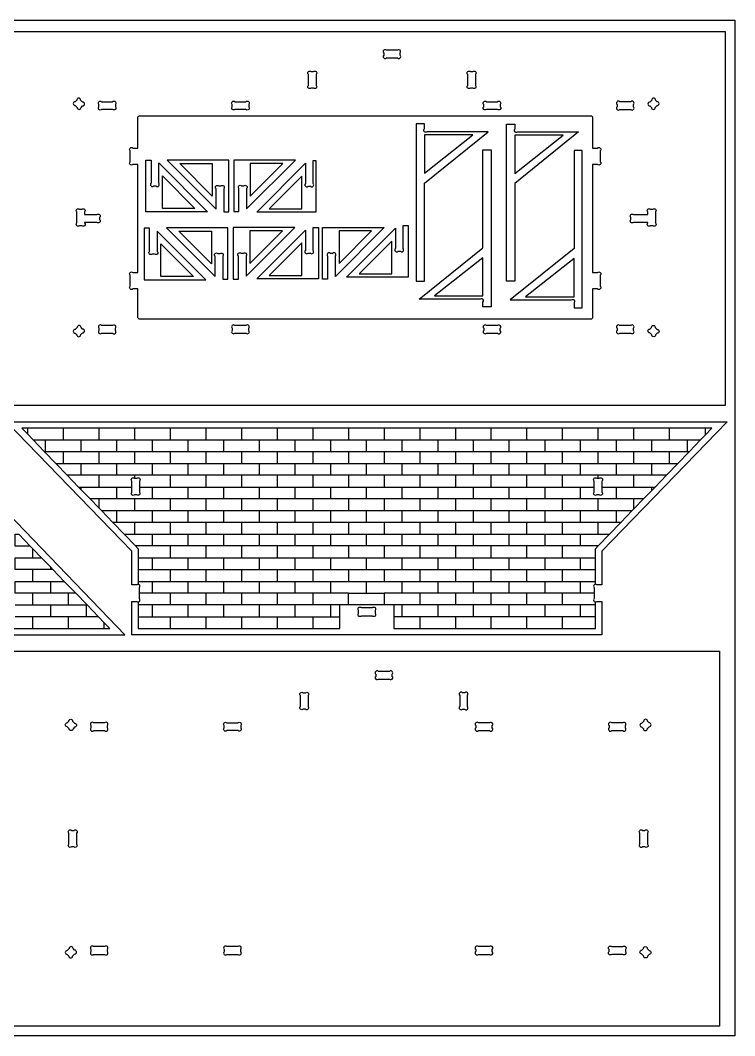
# Model space of a CAD drawing. Extents: x -100 to 1001, y -501 to 289.
# Drawn here: x 445 to 1001, y -501 to 289 of the extents above; entities that cross this region are included whole.
import ezdxf

# ---------------------------------------------------------------- set-up
doc = ezdxf.new("R2010")
doc.units = 0
doc.header["$MEASUREMENT"] = 0
doc.layers.get('0').update_dxf_attribs({"linetype": 'CONTINUOUS'})
doc.layers.add('ENGRAVING', color=1, linetype='CONTINUOUS')

msp = doc.modelspace()

# ---------------------------------------------------------------- linework, layer by layer
for points in [[(-100.31, -501.04), (-100.31, 288.88), (1000.71, 288.88), (1000.71, -501.04)], [(432.8, -10.47), (993.5, -10.47), (993.5, 279.89), (432.8, 279.89)], [(759.21, 169.89), (796.95, 199.67), (759.21, 199.67)], [(829.51, 169.78), (867.24, 199.56), (829.51, 199.56)], [(568.8, 177.48), (594.15, 177.48), (594.15, 152.02)], [(623.72, 152.12), (649.06, 177.58), (623.72, 177.58)], [(555.3, 142.53), (555.3, 167.99), (580.64, 142.53)], [(638.42, 142.26), (663.76, 142.26), (663.76, 167.72)], [(568.07, 124.96), (593.41, 124.96), (593.41, 99.5)], [(623.33, 99.66), (648.67, 125.12), (623.33, 125.12)], [(692.77, 99.6), (718.11, 125.06), (692.77, 125.06)], [(554.16, 89.54), (554.16, 115), (579.51, 89.54)], [(663.71, 90.24), (663.71, 115.7), (638.37, 90.24)], [(708.4, 91.66), (733.75, 91.66), (733.75, 117.12)], [(767.03, 74.41), (804.76, 74.41), (804.76, 104.19)], [(875.68, 103.66), (837.95, 73.88), (875.68, 73.88)], [(426.58, -493.67), (426.58, -201.78), (988.81, -201.78), (988.81, -493.67)]]:
    msp.add_lwpolyline(points, close=True)
for points in [[(729.65, 259.57), (738.22, 259.57, 1), (740.34, 261.7), (740.34, 263.45, 1), (738.22, 265.57), (729.65, 265.57, 1), (727.53, 263.45), (727.53, 261.7, 1)], [(671.05, 248.96), (672.81, 248.96, -1), (674.93, 246.84), (674.93, 238.26, -1), (672.81, 236.14), (671.05, 236.14, -1), (668.93, 238.26), (668.93, 246.84, -1)], [(792.94, 238.26), (792.94, 246.84, -1), (795.06, 248.96), (796.82, 248.96, -1), (798.94, 246.84), (798.94, 238.26, -1), (796.82, 236.14), (795.06, 236.14, -1)], [(491.96, 221.02), (493.2, 222.27, 1), (493.2, 225.27), (491.67, 226.8, 1), (488.67, 226.8), (487.43, 225.56, 1), (487.43, 222.56), (488.96, 221.02, 1)], [(508.01, 225.52), (516.58, 225.52, -1), (518.7, 223.4), (518.7, 221.65, -1), (516.58, 219.52), (508.01, 219.52, -1), (505.89, 221.65), (505.89, 223.4, -1)], [(611.75, 225.52), (620.32, 225.52, -1), (622.45, 223.4), (622.45, 221.65, -1), (620.32, 219.52), (611.75, 219.52, -1), (609.63, 221.65), (609.63, 223.4, -1)], [(807.5, 225.52), (816.07, 225.52, -1), (818.19, 223.4), (818.19, 221.65, -1), (816.07, 219.52), (807.5, 219.52, -1), (805.38, 221.65), (805.38, 223.4, -1)], [(919.81, 225.52), (911.24, 225.52, 1), (909.12, 223.4), (909.12, 221.65, 1), (911.24, 219.52), (919.81, 219.52, 1), (921.94, 221.65), (921.94, 223.4, 1)], [(938.86, 221.02), (940.39, 222.56, 1), (940.39, 225.56), (939.15, 226.8, 1), (936.15, 226.8), (934.62, 225.27, 1), (934.62, 222.27), (935.86, 221.02, 1)], [(890.1, 79.91), (890.1, 57.88, -0.414214), (888.6, 56.38), (537.69, 56.38, -0.414214), (536.19, 57.88), (536.19, 79.91), (532.32, 79.91, -1), (530.19, 82.03), (530.19, 90.6, -1), (532.32, 92.73), (536.19, 92.73), (536.19, 176.7), (532.32, 176.7, -1), (530.19, 178.82), (530.19, 187.39, -1), (532.32, 189.51), (536.19, 189.51), (536.19, 213.09, -0.414214), (537.69, 214.59), (888.6, 214.59, -0.414214), (890.1, 213.09), (890.1, 189.51), (893.98, 189.51, -1), (896.1, 187.39), (896.1, 178.82, -1), (893.98, 176.7), (890.1, 176.7), (890.1, 92.73), (893.98, 92.73, -1), (896.1, 90.6), (896.1, 82.03, -1), (893.98, 79.91)], [(752.81, 208.24), (752.81, 86.04), (759.21, 86.04), (759.21, 162.13), (808.92, 202.24), (761.33, 202.24, -1), (759.21, 204.36), (759.21, 208.24)], [(823.1, 85.92), (823.1, 208.12), (829.51, 208.12), (829.51, 204.24, 1), (831.63, 202.12), (879.22, 202.12), (829.51, 162.01), (829.51, 85.92)], [(804.76, 65.85), (804.76, 69.72, 1), (802.64, 71.85), (755.05, 71.85), (804.76, 111.96), (804.76, 188.04), (811.17, 188.04), (811.17, 65.85)], [(825.97, 71.32), (873.56, 71.32, -1), (875.68, 69.2), (875.68, 65.32), (882.09, 65.32), (882.09, 187.52), (875.68, 187.52), (875.68, 111.43)], [(542.36, 139.97), (542.36, 180.08), (546.43, 180.08), (546.43, 162.14, 1), (548.55, 160.02), (550.31, 160.02, 1), (552.43, 162.14), (552.43, 177.94), (590.35, 139.97)], [(559.1, 180.04), (597.02, 142.07), (597.02, 157.87, -1), (599.14, 159.99), (600.89, 159.99, -1), (603.02, 157.87), (603.02, 139.93), (607.09, 139.93), (607.09, 180.04)], [(614.85, 140.03), (614.85, 157.97, -1), (616.97, 160.09), (618.73, 160.09, -1), (620.85, 157.97), (620.85, 142.17), (658.77, 180.14), (610.78, 180.14), (610.78, 140.03)], [(628.72, 139.7), (666.63, 177.67), (666.63, 161.88, 1), (668.76, 159.76), (670.51, 159.76, 1), (672.63, 161.88), (672.63, 179.81), (674.77, 179.81), (674.77, 139.7)], [(506.45, 135.59), (506.45, 133.83, -1), (504.33, 131.71), (494.7, 131.71), (494.7, 131.2, -1), (492.58, 129.08), (490.83, 129.08, -1), (488.7, 131.2), (488.7, 139.77, -1), (490.83, 141.89), (492.58, 141.89, -1), (494.7, 139.77), (494.7, 137.71), (504.33, 137.71, -1)], [(933.12, 131.71), (921.96, 131.71, -1), (919.84, 133.83), (919.84, 135.59, -1), (921.96, 137.71), (933.12, 137.71), (933.12, 139.77, -1), (935.24, 141.89), (937, 141.89, -1), (939.12, 139.77), (939.12, 131.2, -1), (937, 129.08), (935.24, 129.08, -1), (933.12, 131.2)], [(541.22, 86.98), (589.21, 86.98), (551.29, 124.95), (551.29, 109.15, -1), (549.17, 107.03), (547.42, 107.03, -1), (545.29, 109.15), (545.29, 127.09), (541.22, 127.09)], [(558.36, 127.52), (596.28, 89.55), (596.28, 105.34, -1), (598.4, 107.46), (600.16, 107.46, -1), (602.28, 105.34), (602.28, 87.41), (606.35, 87.41), (606.35, 127.52)], [(614.46, 87.58), (614.46, 105.51, -1), (616.58, 107.63), (618.34, 107.63, -1), (620.46, 105.51), (620.46, 89.72), (658.38, 127.69), (610.39, 127.69), (610.39, 87.58)], [(628.67, 87.68), (666.58, 125.65), (666.58, 109.85, 1), (668.7, 107.73), (670.46, 107.73, 1), (672.58, 109.85), (672.58, 127.79), (676.66, 127.79), (676.66, 87.68)], [(687.78, 107.56), (686.02, 107.56, 1), (683.9, 105.44), (683.9, 87.51), (679.82, 87.51), (679.82, 127.62), (727.81, 127.62), (689.9, 89.65), (689.9, 105.44, 1)], [(698.7, 89.1), (736.62, 127.07), (736.62, 111.28, 1), (738.74, 109.16), (740.49, 109.16, 1), (742.62, 111.28), (742.62, 129.21), (746.69, 129.21), (746.69, 89.1)], [(493.2, 48.71), (491.96, 49.95, 1), (488.96, 49.95), (487.43, 48.42, 1), (487.43, 45.42), (488.67, 44.17, 1), (491.67, 44.17), (493.2, 45.71, 1)], [(508.01, 45.45), (516.58, 45.45, 1), (518.7, 47.57), (518.7, 49.33, 1), (516.58, 51.45), (508.01, 51.45, 1), (505.89, 49.33), (505.89, 47.57, 1)], [(611.75, 45.45), (620.32, 45.45, 1), (622.45, 47.57), (622.45, 49.33, 1), (620.32, 51.45), (611.75, 51.45, 1), (609.63, 49.33), (609.63, 47.57, 1)], [(816.07, 51.45), (807.5, 51.45, 1), (805.38, 49.33), (805.38, 47.57, 1), (807.5, 45.45), (816.07, 45.45, 1), (818.19, 47.57), (818.19, 49.33, 1)], [(919.81, 51.45), (911.24, 51.45, 1), (909.12, 49.33), (909.12, 47.57, 1), (911.24, 45.45), (919.81, 45.45, 1), (921.94, 47.57), (921.94, 49.33, 1)], [(934.62, 48.71), (935.86, 49.95, -1), (938.86, 49.95), (940.39, 48.42, -1), (940.39, 45.42), (939.15, 44.17, -1), (936.15, 44.17), (934.62, 45.71, -1)], [(-34.52, -189.24), (526.18, -189.24), (428.78, -88.43), (428.78, -62.34), (424.9, -62.34, -1), (422.78, -60.22), (422.78, -51.65, -1), (424.9, -49.53), (428.78, -49.53), (428.78, -23.43), (62.88, -23.43), (62.88, -49.53), (66.76, -49.53, -1), (68.88, -51.65), (68.88, -60.22, -1), (66.76, -62.34), (62.88, -62.34), (62.88, -88.43)], [(531.46, -189.23), (531.46, -163.14), (535.34, -163.14, 1), (537.46, -161.02), (537.46, -152.44, 1), (535.34, -150.32), (531.46, -150.32), (531.46, -124.23), (434.06, -23.42), (994.76, -23.42), (897.37, -124.23), (897.37, -150.32), (893.49, -150.32, 1), (891.37, -152.44), (891.37, -161.02, 1), (893.49, -163.14), (897.37, -163.14), (897.37, -189.23)], [(531.46, -74.25), (531.46, -69.54, -1), (533.58, -67.42), (535.34, -67.42, -1), (537.46, -69.54), (537.46, -74.25), (537.46, -78.11, -1), (535.34, -80.23), (533.58, -80.23, -1), (531.46, -78.11)], [(897.37, -69.54), (897.37, -78.11, -1), (895.25, -80.23), (893.49, -80.23, -1), (891.37, -78.11), (891.37, -74.25), (891.37, -69.54, -1), (893.49, -67.42), (894.5, -67.42), (895.25, -67.42, -1)], [(710.13, -168.01), (718.7, -168.01, -1), (720.82, -170.13), (720.82, -172.43, -1), (718.7, -174.55), (710.13, -174.55, -1), (708.01, -172.43), (708.01, -170.13, -1)], [(721.31, -219.76), (721.31, -221.52, 1), (723.43, -223.64), (732, -223.64, 1), (734.13, -221.52), (734.13, -219.76, 1), (732, -217.64), (723.43, -217.64, 1)], [(662.71, -244.95), (662.71, -236.38, -1), (664.83, -234.26), (666.59, -234.26, -1), (668.71, -236.38), (668.71, -244.95, -1), (666.59, -247.07), (664.83, -247.07, -1)], [(792.72, -244.95), (792.72, -236.38, 1), (790.6, -234.26), (788.85, -234.26, 1), (786.72, -236.38), (786.72, -244.95, 1), (788.85, -247.07), (790.6, -247.07, 1)], [(481.21, -257.66), (482.45, -256.42, -1), (485.45, -256.42), (486.99, -257.95, -1), (486.99, -260.95), (485.74, -262.19, -1), (482.74, -262.19), (481.21, -260.66, -1)], [(501.79, -263.69), (510.36, -263.69, 1), (512.48, -261.57), (512.48, -259.81, 1), (510.36, -257.69), (501.79, -257.69, 1), (499.67, -259.81), (499.67, -261.57, 1)], [(605.53, -257.69), (614.11, -257.69, -1), (616.23, -259.81), (616.23, -261.57, -1), (614.11, -263.69), (605.53, -263.69, -1), (603.41, -261.57), (603.41, -259.81, -1)], [(801.28, -263.69), (809.85, -263.69, 1), (811.97, -261.57), (811.97, -259.81, 1), (809.85, -257.69), (801.28, -257.69, 1), (799.16, -259.81), (799.16, -261.57, 1)], [(913.6, -257.69), (905.02, -257.69, 1), (902.9, -259.81), (902.9, -261.57, 1), (905.02, -263.69), (913.6, -263.69, 1), (915.72, -261.57), (915.72, -259.81, 1)], [(934.17, -257.66), (932.93, -256.42, 1), (929.93, -256.42), (928.4, -257.95, 1), (928.4, -260.95), (929.64, -262.19, 1), (932.64, -262.19), (934.17, -260.66, 1)], [(482.49, -352.01), (482.49, -343.44, -1), (484.61, -341.32), (486.36, -341.32, -1), (488.49, -343.44), (488.49, -352.01, -1), (486.36, -354.14), (484.61, -354.14, -1)], [(929.02, -341.32), (930.78, -341.32, -1), (932.9, -343.44), (932.9, -352.01, -1), (930.78, -354.14), (929.02, -354.14, -1), (926.9, -352.01), (926.9, -343.44, -1)], [(485.45, -439.04), (486.99, -437.51, 1), (486.99, -434.51), (485.74, -433.27, 1), (482.74, -433.27), (481.21, -434.8, 1), (481.21, -437.8), (482.45, -439.04, 1)], [(501.79, -437.77), (510.36, -437.77, 1), (512.48, -435.65), (512.48, -433.89, 1), (510.36, -431.77), (501.79, -431.77, 1), (499.67, -433.89), (499.67, -435.65, 1)], [(605.53, -437.77), (614.11, -437.77, 1), (616.23, -435.65), (616.23, -433.89, 1), (614.11, -431.77), (605.53, -431.77, 1), (603.41, -433.89), (603.41, -435.65, 1)], [(801.28, -437.77), (809.85, -437.77, 1), (811.97, -435.65), (811.97, -433.89, 1), (809.85, -431.77), (801.28, -431.77, 1), (799.16, -433.89), (799.16, -435.65, 1)], [(913.6, -437.77), (905.02, -437.77, -1), (902.9, -435.65), (902.9, -433.89, -1), (905.02, -431.77), (913.6, -431.77, -1), (915.72, -433.89), (915.72, -435.65, -1)], [(928.4, -434.51), (929.64, -433.27, -1), (932.64, -433.27), (934.17, -434.8, -1), (934.17, -437.8), (932.93, -439.04, -1), (929.93, -439.04), (928.4, -437.51, -1)]]:
    msp.add_lwpolyline(points, format="xyb", close=True)
at = {"layer": 'ENGRAVING'}
for points in [[(477.98, -28.43), (450.21, -28.43), (445.86, -28.43), (450.21, -32.92)], [(450.21, -28.43), (450.21, -32.92)], [(505.74, -28.43), (477.98, -28.43)], [(477.98, -28.43), (477.98, -37.59)], [(505.74, -28.43), (505.74, -37.59)], [(533.51, -28.43), (505.74, -28.43)], [(561.28, -28.43), (533.51, -28.43)], [(533.51, -28.43), (533.51, -37.59)], [(561.28, -28.43), (561.28, -37.59)], [(589.05, -28.43), (561.28, -28.43)], [(589.05, -28.43), (589.05, -37.59), (602.93, -37.59)], [(616.82, -28.43), (589.05, -28.43)], [(644.58, -28.43), (616.82, -28.43), (616.82, -37.59)], [(644.58, -28.43), (644.58, -37.59)], [(672.35, -28.43), (644.58, -28.43)], [(672.35, -28.43), (672.35, -37.59)], [(700.12, -28.43), (672.35, -28.43)], [(700.12, -28.43), (700.12, -37.59)], [(727.89, -28.43), (700.12, -28.43)], [(755.66, -28.43), (727.89, -28.43)], [(727.89, -28.43), (727.89, -37.59)], [(755.66, -28.43), (755.66, -37.59)], [(783.42, -28.43), (755.66, -28.43)], [(783.42, -28.43), (783.42, -37.59)], [(950.03, -28.43), (922.26, -28.43), (894.5, -28.43), (866.73, -28.43), (838.96, -28.43), (811.19, -28.43), (783.42, -28.43)], [(811.19, -37.59), (811.19, -28.43)], [(838.96, -37.59), (838.96, -28.43)], [(866.73, -37.59), (866.73, -28.43)], [(894.5, -37.59), (894.5, -28.43)], [(922.26, -37.59), (922.26, -28.43)], [(947.55, -65.08), (956.4, -55.92), (965.26, -46.76), (974.11, -37.59), (977.8, -33.77), (982.97, -28.43)], [(950.03, -37.59), (950.03, -28.43)], [(977.8, -28.43), (950.03, -28.43)], [(977.8, -28.43), (977.8, -33.77)], [(982.97, -28.43), (977.8, -28.43)], [(450.21, -32.92), (454.72, -37.59)], [(454.72, -37.59), (464.09, -37.59)], [(454.72, -37.59), (463.57, -46.76)], [(464.09, -37.59), (464.09, -46.76)], [(464.09, -37.59), (477.98, -37.59)], [(477.98, -37.59), (491.86, -37.59), (505.74, -37.59)], [(491.86, -37.59), (491.86, -46.76)], [(505.74, -37.59), (519.63, -37.59)], [(519.63, -37.59), (533.51, -37.59)], [(519.63, -37.59), (519.63, -46.76)], [(533.51, -37.59), (547.4, -37.59)], [(547.4, -37.59), (561.28, -37.59)], [(547.4, -37.59), (547.4, -46.76)], [(561.28, -37.59), (575.16, -37.59)], [(575.16, -37.59), (589.05, -37.59)], [(575.16, -37.59), (575.16, -46.76)], [(602.93, -37.59), (616.82, -37.59)], [(602.93, -37.59), (602.93, -46.76)], [(616.82, -37.59), (630.7, -37.59), (644.58, -37.59)], [(630.7, -37.59), (630.7, -46.76)], [(644.58, -37.59), (658.47, -37.59), (672.35, -37.59)], [(658.47, -37.59), (658.47, -46.76)], [(672.35, -37.59), (686.24, -37.59), (700.12, -37.59)], [(686.24, -37.59), (686.24, -46.76)], [(700.12, -37.59), (714, -37.59)], [(714, -37.59), (727.89, -37.59)], [(714, -37.59), (714, -46.76)], [(727.89, -37.59), (741.77, -37.59)], [(741.77, -37.59), (755.66, -37.59)], [(741.77, -37.59), (741.77, -46.76)], [(755.66, -37.59), (769.54, -37.59)], [(769.54, -37.59), (783.42, -37.59)], [(769.54, -37.59), (769.54, -46.76)], [(783.42, -37.59), (797.31, -37.59)], [(797.31, -46.76), (797.31, -37.59)], [(797.31, -37.59), (811.19, -37.59), (825.08, -37.59), (838.96, -37.59), (852.84, -37.59), (866.73, -37.59), (880.61, -37.59), (894.5, -37.59), (908.38, -37.59), (922.26, -37.59)], [(825.08, -46.76), (825.08, -37.59)], [(852.84, -37.59), (852.84, -46.76)], [(880.61, -46.76), (880.61, -37.59)], [(908.38, -37.59), (908.38, -46.76)], [(922.26, -37.59), (936.15, -37.59), (950.03, -37.59), (963.92, -37.59)], [(936.15, -46.76), (936.15, -37.59)], [(963.92, -46.76), (963.92, -37.59)], [(963.92, -37.59), (974.11, -37.59)], [(464.09, -46.76), (463.57, -46.76)], [(463.57, -46.76), (472.43, -55.92)], [(477.98, -46.76), (464.09, -46.76)], [(491.86, -46.76), (477.98, -46.76)], [(477.98, -46.76), (477.98, -55.92)], [(505.74, -46.76), (491.86, -46.76)], [(519.63, -46.76), (505.74, -46.76)], [(505.74, -46.76), (505.74, -55.92)], [(533.51, -46.76), (519.63, -46.76)], [(547.4, -46.76), (533.51, -46.76)], [(533.51, -46.76), (533.51, -55.92)], [(561.28, -46.76), (547.4, -46.76)], [(561.28, -46.76), (561.28, -55.92), (575.16, -55.92)], [(575.16, -46.76), (561.28, -46.76)], [(589.05, -46.76), (575.16, -46.76)], [(589.05, -46.76), (589.05, -55.92)], [(602.93, -46.76), (589.05, -46.76)], [(616.82, -46.76), (602.93, -46.76)], [(616.82, -46.76), (616.82, -55.92)], [(630.7, -46.76), (616.82, -46.76)], [(644.58, -46.76), (630.7, -46.76)], [(658.47, -46.76), (644.58, -46.76)], [(644.58, -46.76), (644.58, -55.92)], [(672.35, -46.76), (658.47, -46.76)], [(672.35, -46.76), (672.35, -55.92)], [(686.24, -46.76), (672.35, -46.76)], [(700.12, -46.76), (686.24, -46.76)], [(700.12, -46.76), (700.12, -55.92)], [(714, -46.76), (700.12, -46.76)], [(727.89, -46.76), (714, -46.76)], [(741.77, -46.76), (727.89, -46.76)], [(727.89, -46.76), (727.89, -55.92)], [(755.66, -46.76), (741.77, -46.76)], [(755.66, -46.76), (755.66, -55.92)], [(769.54, -46.76), (755.66, -46.76)], [(783.42, -46.76), (769.54, -46.76)], [(783.42, -46.76), (783.42, -55.92)], [(797.31, -46.76), (783.42, -46.76)], [(811.19, -46.76), (797.31, -46.76)], [(811.19, -55.92), (811.19, -46.76)], [(825.08, -46.76), (811.19, -46.76)], [(838.96, -46.76), (825.08, -46.76)], [(852.84, -46.76), (838.96, -46.76)], [(838.96, -55.92), (838.96, -46.76)], [(866.73, -46.76), (852.84, -46.76)], [(866.73, -55.92), (866.73, -46.76)], [(880.61, -46.76), (866.73, -46.76)], [(908.38, -46.76), (894.5, -46.76), (880.61, -46.76)], [(894.5, -55.92), (894.5, -46.76)], [(922.26, -46.76), (908.38, -46.76)], [(936.15, -46.76), (922.26, -46.76)], [(922.26, -55.92), (922.26, -46.76)], [(950.03, -46.76), (936.15, -46.76)], [(963.92, -46.76), (950.03, -46.76)], [(950.03, -55.92), (950.03, -46.76)], [(965.26, -46.76), (963.92, -46.76)], [(472.43, -55.92), (477.98, -55.92)], [(472.43, -55.92), (481.28, -65.08)], [(477.98, -55.92), (491.86, -55.92)], [(491.86, -55.92), (491.86, -65.08)], [(491.86, -55.92), (505.74, -55.92)], [(505.74, -55.92), (519.63, -55.92)], [(519.63, -55.92), (519.63, -65.08)], [(519.63, -55.92), (533.51, -55.92)], [(533.51, -55.92), (547.4, -55.92)], [(547.4, -55.92), (561.28, -55.92)], [(547.4, -55.92), (547.4, -65.08)], [(575.16, -55.92), (575.16, -65.08)], [(575.16, -55.92), (589.05, -55.92)], [(589.05, -55.92), (602.93, -55.92)], [(602.93, -55.92), (616.82, -55.92)], [(602.93, -55.92), (602.93, -65.08)], [(616.82, -55.92), (630.7, -55.92)], [(630.7, -55.92), (630.7, -65.08)], [(630.7, -55.92), (644.58, -55.92)], [(644.58, -55.92), (658.47, -55.92)], [(658.47, -55.92), (658.47, -65.08)], [(658.47, -55.92), (672.35, -55.92)], [(672.35, -55.92), (686.24, -55.92)], [(686.24, -55.92), (686.24, -65.08)], [(686.24, -55.92), (700.12, -55.92)], [(700.12, -55.92), (714, -55.92)], [(714, -55.92), (727.89, -55.92)], [(714, -55.92), (714, -65.08)], [(727.89, -55.92), (741.77, -55.92)], [(741.77, -55.92), (741.77, -65.08)], [(741.77, -55.92), (755.66, -55.92)], [(755.66, -55.92), (769.54, -55.92)], [(769.54, -55.92), (783.42, -55.92)], [(769.54, -55.92), (769.54, -65.08)], [(783.42, -55.92), (797.31, -55.92)], [(797.31, -65.08), (797.31, -55.92)], [(797.31, -55.92), (811.19, -55.92)], [(811.19, -55.92), (825.08, -55.92)], [(825.08, -55.92), (838.96, -55.92)], [(838.96, -65.08), (825.08, -65.08), (825.08, -55.92)], [(838.96, -55.92), (852.84, -55.92)], [(852.84, -55.92), (852.84, -65.08)], [(852.84, -55.92), (866.73, -55.92)], [(866.73, -55.92), (880.61, -55.92)], [(880.61, -65.08), (880.61, -55.92), (894.5, -55.92)], [(894.5, -55.92), (908.38, -55.92)], [(908.38, -55.92), (922.26, -55.92)], [(908.38, -55.92), (908.38, -65.08)], [(922.26, -55.92), (936.15, -55.92)], [(936.15, -55.92), (950.03, -55.92)], [(936.15, -65.08), (936.15, -55.92)], [(950.03, -55.92), (956.4, -55.92)], [(491.86, -65.08), (481.28, -65.08)], [(481.28, -65.08), (490.13, -74.25)], [(505.74, -65.08), (491.86, -65.08)], [(519.63, -65.08), (505.74, -65.08)], [(505.74, -65.08), (505.74, -74.25)], [(533.51, -65.08), (519.63, -65.08)], [(547.4, -65.08), (533.51, -65.08)], [(533.51, -65.08), (533.51, -67.42)], [(561.28, -65.08), (547.4, -65.08)], [(561.28, -65.08), (561.28, -74.25)], [(575.16, -65.08), (561.28, -65.08)], [(589.05, -65.08), (575.16, -65.08)], [(602.93, -65.08), (589.05, -65.08)], [(589.05, -65.08), (589.05, -74.25)], [(616.82, -65.08), (602.93, -65.08)], [(616.82, -65.08), (616.82, -74.25)], [(630.7, -65.08), (616.82, -65.08)], [(644.58, -65.08), (630.7, -65.08)], [(658.47, -65.08), (644.58, -65.08)], [(644.58, -65.08), (644.58, -74.25)], [(672.35, -65.08), (658.47, -65.08)], [(672.35, -65.08), (672.35, -74.25)], [(686.24, -65.08), (672.35, -65.08)], [(700.12, -65.08), (686.24, -65.08)], [(714, -65.08), (700.12, -65.08)], [(700.12, -65.08), (700.12, -74.25)], [(741.77, -65.08), (727.89, -65.08), (714, -65.08)], [(727.89, -65.08), (727.89, -74.25)], [(755.66, -65.08), (741.77, -65.08)], [(755.66, -65.08), (755.66, -74.25)], [(769.54, -65.08), (755.66, -65.08)], [(797.31, -65.08), (783.42, -65.08), (769.54, -65.08)], [(783.42, -65.08), (783.42, -74.25)], [(825.08, -65.08), (811.19, -65.08), (797.31, -65.08)], [(811.19, -74.25), (811.19, -65.08)], [(852.84, -65.08), (838.96, -65.08)], [(838.96, -74.25), (838.96, -65.08)], [(866.73, -65.08), (852.84, -65.08)], [(866.73, -74.25), (866.73, -65.08)], [(880.61, -65.08), (866.73, -65.08)], [(894.5, -65.08), (880.61, -65.08)], [(922.26, -65.08), (908.38, -65.08), (894.5, -65.08)], [(894.5, -67.42), (894.5, -65.08)], [(936.15, -65.08), (922.26, -65.08)], [(922.26, -74.25), (922.26, -65.08)], [(947.55, -65.08), (936.15, -65.08)], [(938.69, -74.25), (947.55, -65.08)], [(490.13, -74.25), (491.86, -76.04)], [(490.13, -74.25), (491.86, -74.25)], [(491.86, -74.25), (505.74, -74.25)], [(491.86, -74.25), (491.86, -76.04)], [(491.86, -76.04), (498.99, -83.41)], [(505.74, -74.25), (519.63, -74.25)], [(519.63, -74.25), (519.63, -83.41)], [(519.63, -74.25), (531.46, -74.25)], [(537.46, -74.25), (547.4, -74.25)], [(547.4, -74.25), (547.4, -83.41)], [(547.4, -74.25), (561.28, -74.25)], [(561.28, -74.25), (575.16, -74.25)], [(575.16, -74.25), (589.05, -74.25)], [(575.16, -74.25), (575.16, -83.41)], [(589.05, -74.25), (602.93, -74.25)], [(602.93, -74.25), (602.93, -83.41)], [(602.93, -74.25), (616.82, -74.25)], [(616.82, -74.25), (630.7, -74.25)], [(630.7, -74.25), (630.7, -83.41)], [(630.7, -74.25), (644.58, -74.25)], [(644.58, -74.25), (658.47, -74.25)], [(658.47, -74.25), (672.35, -74.25)], [(658.47, -74.25), (658.47, -83.41)], [(672.35, -74.25), (686.24, -74.25)], [(686.24, -74.25), (686.24, -83.41)], [(686.24, -74.25), (700.12, -74.25)], [(700.12, -74.25), (714, -74.25)], [(714, -74.25), (714, -83.41)], [(714, -74.25), (727.89, -74.25)], [(727.89, -74.25), (741.77, -74.25)], [(741.77, -74.25), (755.66, -74.25)], [(741.77, -74.25), (741.77, -83.41)], [(755.66, -74.25), (769.54, -74.25)], [(769.54, -74.25), (769.54, -83.41)], [(769.54, -74.25), (783.42, -74.25)], [(783.42, -74.25), (797.31, -74.25)], [(797.31, -83.41), (797.31, -74.25)], [(797.31, -74.25), (811.19, -74.25)], [(811.19, -74.25), (825.08, -74.25)], [(825.08, -83.41), (825.08, -74.25)], [(825.08, -74.25), (838.96, -74.25)], [(838.96, -74.25), (852.84, -74.25)], [(852.84, -74.25), (852.84, -83.41)], [(852.84, -74.25), (866.73, -74.25)], [(866.73, -74.25), (880.61, -74.25)], [(880.61, -74.25), (891.37, -74.25)], [(880.61, -83.41), (880.61, -74.25)], [(908.38, -74.25), (908.38, -83.41), (894.5, -83.41)], [(897.37, -74.25), (908.38, -74.25)], [(908.38, -74.25), (922.26, -74.25)], [(922.26, -74.25), (936.15, -74.25)], [(929.84, -83.41), (936.15, -76.88)], [(936.15, -76.88), (936.15, -74.25)], [(936.15, -74.25), (938.69, -74.25)], [(936.15, -76.88), (938.69, -74.25)], [(505.74, -83.41), (498.99, -83.41)], [(498.99, -83.41), (505.74, -90.41)], [(519.63, -83.41), (505.74, -83.41)], [(505.74, -83.41), (505.74, -90.41)], [(533.51, -83.41), (519.63, -83.41)], [(547.4, -83.41), (533.51, -83.41)], [(533.51, -83.41), (533.51, -92.58)], [(561.28, -83.41), (547.4, -83.41)], [(575.16, -83.41), (561.28, -83.41)], [(561.28, -83.41), (561.28, -92.58)], [(589.05, -83.41), (575.16, -83.41)], [(589.05, -83.41), (589.05, -92.58)], [(602.93, -83.41), (589.05, -83.41)], [(616.82, -83.41), (602.93, -83.41)], [(630.7, -83.41), (616.82, -83.41)], [(616.82, -83.41), (616.82, -92.58)], [(644.58, -83.41), (630.7, -83.41)], [(658.47, -83.41), (644.58, -83.41)], [(644.58, -83.41), (644.58, -92.58)], [(672.35, -83.41), (658.47, -83.41)], [(686.24, -83.41), (672.35, -83.41)], [(672.35, -83.41), (672.35, -92.58)], [(700.12, -83.41), (686.24, -83.41)], [(714, -83.41), (700.12, -83.41)], [(700.12, -83.41), (700.12, -92.58)], [(727.89, -83.41), (714, -83.41)], [(741.77, -83.41), (727.89, -83.41)], [(727.89, -83.41), (727.89, -92.58)], [(755.66, -83.41), (741.77, -83.41)], [(769.54, -83.41), (755.66, -83.41)], [(755.66, -83.41), (755.66, -92.58)], [(783.42, -83.41), (769.54, -83.41)], [(797.31, -83.41), (783.42, -83.41)], [(783.42, -83.41), (783.42, -92.58)], [(811.19, -92.58), (811.19, -83.41), (797.31, -83.41)], [(838.96, -83.41), (825.08, -83.41), (811.19, -83.41)], [(852.84, -83.41), (838.96, -83.41)], [(838.96, -92.58), (838.96, -83.41)], [(866.73, -83.41), (852.84, -83.41)], [(880.61, -83.41), (866.73, -83.41)], [(866.73, -92.58), (866.73, -83.41)], [(894.5, -83.41), (880.61, -83.41)], [(894.5, -92.58), (894.5, -83.41)], [(922.26, -83.41), (908.38, -83.41)], [(922.26, -91.26), (922.26, -83.41)], [(929.84, -83.41), (922.26, -83.41)], [(922.26, -91.26), (929.84, -83.41)], [(505.74, -90.41), (507.84, -92.58)], [(507.84, -92.58), (516.7, -101.74)], [(507.84, -92.58), (519.63, -92.58)], [(519.63, -92.58), (519.63, -101.74)], [(519.63, -92.58), (533.51, -92.58)], [(533.51, -92.58), (547.4, -92.58)], [(547.4, -92.58), (547.4, -101.74)], [(547.4, -92.58), (561.28, -92.58)], [(561.28, -92.58), (575.16, -92.58)], [(575.16, -92.58), (575.16, -101.74)], [(575.16, -92.58), (589.05, -92.58)], [(589.05, -92.58), (602.93, -92.58)], [(602.93, -92.58), (616.82, -92.58)], [(602.93, -92.58), (602.93, -101.74)], [(616.82, -92.58), (630.7, -92.58)], [(630.7, -92.58), (644.58, -92.58)], [(630.7, -92.58), (630.7, -101.74)], [(644.58, -92.58), (658.47, -92.58)], [(658.47, -92.58), (672.35, -92.58)], [(658.47, -92.58), (658.47, -101.74)], [(672.35, -92.58), (686.24, -92.58)], [(686.24, -92.58), (700.12, -92.58)], [(686.24, -92.58), (686.24, -101.74)], [(700.12, -92.58), (714, -92.58)], [(714, -92.58), (727.89, -92.58)], [(714, -92.58), (714, -101.74)], [(727.89, -92.58), (741.77, -92.58)], [(741.77, -92.58), (741.77, -101.74)], [(741.77, -92.58), (755.66, -92.58)], [(755.66, -92.58), (769.54, -92.58)], [(769.54, -92.58), (783.42, -92.58)], [(769.54, -92.58), (769.54, -101.74)], [(783.42, -92.58), (797.31, -92.58)], [(797.31, -101.74), (797.31, -92.58)], [(797.31, -92.58), (811.19, -92.58)], [(811.19, -92.58), (825.08, -92.58)], [(825.08, -101.74), (825.08, -92.58)], [(825.08, -92.58), (838.96, -92.58)], [(838.96, -92.58), (852.84, -92.58)], [(852.84, -92.58), (866.73, -92.58)], [(852.84, -92.58), (852.84, -101.74)], [(866.73, -92.58), (880.61, -92.58)], [(880.61, -92.58), (894.5, -92.58)], [(880.61, -101.74), (880.61, -92.58)], [(894.5, -92.58), (908.38, -92.58)], [(903.28, -110.91), (912.13, -101.74), (920.98, -92.58)], [(908.38, -92.58), (920.98, -92.58)], [(908.38, -92.58), (908.38, -101.74)], [(920.98, -92.58), (922.26, -91.26)], [(519.63, -101.74), (516.7, -101.74)], [(516.7, -101.74), (525.55, -110.91)], [(533.51, -101.74), (519.63, -101.74)], [(547.4, -101.74), (533.51, -101.74)], [(533.51, -101.74), (533.51, -110.91)], [(561.28, -101.74), (547.4, -101.74)], [(575.16, -101.74), (561.28, -101.74)], [(561.28, -101.74), (561.28, -110.91)], [(589.05, -101.74), (575.16, -101.74)], [(602.93, -101.74), (589.05, -101.74)], [(589.05, -101.74), (589.05, -110.91)], [(616.82, -101.74), (602.93, -101.74)], [(630.7, -101.74), (616.82, -101.74)], [(616.82, -101.74), (616.82, -110.91)], [(644.58, -101.74), (630.7, -101.74)], [(644.58, -101.74), (644.58, -110.91)], [(658.47, -101.74), (644.58, -101.74)], [(672.35, -101.74), (658.47, -101.74)], [(686.24, -101.74), (672.35, -101.74)], [(672.35, -101.74), (672.35, -110.91)], [(700.12, -101.74), (686.24, -101.74)], [(714, -101.74), (700.12, -101.74)], [(700.12, -101.74), (700.12, -110.91)], [(727.89, -101.74), (714, -101.74)], [(727.89, -101.74), (727.89, -110.91)], [(741.77, -101.74), (727.89, -101.74)], [(755.66, -101.74), (741.77, -101.74)], [(769.54, -101.74), (755.66, -101.74)], [(755.66, -101.74), (755.66, -110.91)], [(783.42, -101.74), (769.54, -101.74)], [(783.42, -101.74), (783.42, -110.91)], [(811.19, -101.74), (797.31, -101.74), (783.42, -101.74)], [(838.96, -101.74), (825.08, -101.74), (811.19, -101.74)], [(811.19, -110.91), (811.19, -101.74)], [(838.96, -110.91), (838.96, -101.74)], [(852.84, -101.74), (838.96, -101.74)], [(866.73, -110.91), (866.73, -101.74), (852.84, -101.74)], [(880.61, -110.91), (894.5, -110.91), (894.5, -101.74), (880.61, -101.74), (866.73, -101.74)], [(908.38, -101.74), (894.5, -101.74)], [(912.13, -101.74), (908.38, -101.74)], [(452.4, -120.09), (440.62, -120.09), (440.62, -110.92), (443.55, -110.92)], [(452.4, -120.09), (443.55, -110.92)], [(525.55, -110.91), (534.41, -120.07)], [(525.55, -110.91), (533.51, -110.91)], [(533.51, -110.91), (547.4, -110.91)], [(547.4, -110.91), (561.28, -110.91)], [(547.4, -110.91), (547.4, -120.07)], [(561.28, -110.91), (575.16, -110.91)], [(575.16, -110.91), (575.16, -120.07)], [(575.16, -110.91), (589.05, -110.91)], [(589.05, -110.91), (602.93, -110.91)], [(602.93, -110.91), (616.82, -110.91)], [(602.93, -110.91), (602.93, -120.07)], [(616.82, -110.91), (630.7, -110.91)], [(630.7, -110.91), (644.58, -110.91)], [(630.7, -110.91), (630.7, -120.07)], [(644.58, -110.91), (658.47, -110.91)], [(658.47, -110.91), (658.47, -120.07)], [(658.47, -110.91), (672.35, -110.91)], [(672.35, -110.91), (686.24, -110.91)], [(686.24, -110.91), (700.12, -110.91)], [(686.24, -110.91), (686.24, -120.07)], [(700.12, -110.91), (714, -110.91)], [(714, -110.91), (727.89, -110.91)], [(714, -110.91), (714, -120.07)], [(727.89, -110.91), (741.77, -110.91)], [(741.77, -110.91), (741.77, -120.07)], [(741.77, -110.91), (755.66, -110.91)], [(755.66, -110.91), (769.54, -110.91)], [(769.54, -110.91), (769.54, -120.07)], [(769.54, -110.91), (783.42, -110.91)], [(783.42, -110.91), (797.31, -110.91)], [(797.31, -110.91), (811.19, -110.91)], [(797.31, -120.07), (797.31, -110.91)], [(811.19, -110.91), (825.08, -110.91)], [(825.08, -110.91), (838.96, -110.91)], [(825.08, -120.07), (825.08, -110.91)], [(838.96, -110.91), (852.84, -110.91)], [(852.84, -110.91), (866.73, -110.91)], [(852.84, -110.91), (852.84, -120.07)], [(866.73, -110.91), (880.61, -110.91)], [(880.61, -120.07), (880.61, -110.91)], [(894.42, -120.07), (903.28, -110.91)], [(894.5, -110.91), (903.28, -110.91)], [(454.5, -122.26), (452.4, -120.09)], [(461.25, -129.25), (454.5, -122.26)], [(454.5, -129.25), (454.5, -122.26)], [(547.4, -120.07), (534.41, -120.07)], [(534.41, -120.07), (536.47, -122.21)], [(536.47, -122.21), (536.47, -129.24)], [(575.16, -120.07), (561.28, -120.07), (547.4, -120.07)], [(561.28, -120.07), (561.28, -129.24)], [(589.05, -120.07), (575.16, -120.07)], [(589.05, -120.07), (589.05, -129.24)], [(602.93, -120.07), (589.05, -120.07)], [(616.82, -120.07), (602.93, -120.07)], [(616.82, -120.07), (616.82, -129.24)], [(630.7, -120.07), (616.82, -120.07)], [(644.58, -120.07), (630.7, -120.07)], [(644.58, -120.07), (644.58, -129.24)], [(658.47, -120.07), (644.58, -120.07)], [(672.35, -120.07), (658.47, -120.07)], [(686.24, -120.07), (672.35, -120.07)], [(672.35, -120.07), (672.35, -129.24)], [(700.12, -120.07), (686.24, -120.07)], [(714, -120.07), (700.12, -120.07)], [(700.12, -120.07), (700.12, -129.24)], [(727.89, -120.07), (714, -120.07)], [(741.77, -120.07), (727.89, -120.07)], [(727.89, -120.07), (727.89, -129.24)], [(755.66, -120.07), (741.77, -120.07)], [(769.54, -120.07), (755.66, -120.07)], [(755.66, -120.07), (755.66, -129.24)], [(783.42, -120.07), (769.54, -120.07)], [(783.42, -120.07), (783.42, -129.24)], [(811.19, -129.24), (811.19, -120.07), (797.31, -120.07), (783.42, -120.07)], [(838.96, -120.07), (825.08, -120.07), (811.19, -120.07)], [(852.84, -120.07), (838.96, -120.07)], [(838.96, -129.24), (838.96, -120.07)], [(866.73, -120.07), (852.84, -120.07)], [(894.42, -120.07), (880.61, -120.07), (866.73, -120.07)], [(866.73, -129.24), (866.73, -120.07)], [(892.36, -122.21), (894.42, -120.07)], [(892.36, -129.24), (892.36, -122.21)], [(454.5, -138.42), (440.62, -138.42), (440.62, -129.25), (454.5, -129.25)], [(454.5, -129.25), (461.25, -129.25)], [(468.38, -136.63), (461.25, -129.25)], [(536.47, -129.24), (547.4, -129.24)], [(536.47, -129.24), (536.47, -138.4)], [(547.4, -129.24), (561.28, -129.24)], [(547.4, -129.24), (547.4, -138.4)], [(561.28, -129.24), (575.16, -129.24)], [(575.16, -129.24), (575.16, -138.4)], [(575.16, -129.24), (589.05, -129.24)], [(589.05, -129.24), (602.93, -129.24)], [(602.93, -129.24), (602.93, -138.4)], [(602.93, -129.24), (616.82, -129.24)], [(616.82, -129.24), (630.7, -129.24)], [(630.7, -129.24), (644.58, -129.24)], [(630.7, -129.24), (630.7, -138.4)], [(644.58, -129.24), (658.47, -129.24)], [(658.47, -129.24), (658.47, -138.4)], [(658.47, -129.24), (672.35, -129.24)], [(672.35, -129.24), (686.24, -129.24)], [(686.24, -129.24), (700.12, -129.24)], [(686.24, -129.24), (686.24, -138.4)], [(700.12, -129.24), (714, -129.24)], [(714, -129.24), (727.89, -129.24)], [(714, -129.24), (714, -138.4), (727.89, -138.4)], [(727.89, -129.24), (741.77, -129.24)], [(741.77, -129.24), (755.66, -129.24), (769.54, -129.24), (769.54, -138.4)], [(741.77, -129.24), (741.77, -138.4)], [(769.54, -129.24), (783.42, -129.24)], [(783.42, -129.24), (797.31, -129.24)], [(797.31, -129.24), (811.19, -129.24)], [(797.31, -138.4), (797.31, -129.24)], [(811.19, -129.24), (825.08, -129.24)], [(825.08, -129.24), (838.96, -129.24)], [(825.08, -138.4), (825.08, -129.24)], [(838.96, -129.24), (852.84, -129.24)], [(852.84, -129.24), (866.73, -129.24)], [(852.84, -129.24), (852.84, -138.4), (866.73, -138.4)], [(866.73, -129.24), (880.61, -129.24)], [(880.61, -138.4), (880.61, -129.24)], [(880.61, -129.24), (892.36, -129.24)], [(892.36, -138.4), (892.36, -129.24)], [(454.5, -147.58), (454.5, -138.42)], [(468.38, -138.42), (454.5, -138.42)], [(468.38, -138.42), (468.38, -136.63)], [(470.11, -138.42), (468.38, -136.63)], [(470.11, -138.42), (468.38, -138.42)], [(478.96, -147.58), (470.11, -138.42)], [(536.47, -138.4), (547.4, -138.4)], [(536.47, -138.4), (536.47, -147.57)], [(547.4, -138.4), (561.28, -138.4), (575.16, -138.4)], [(561.28, -138.4), (561.28, -147.57), (575.16, -147.57), (589.05, -147.57)], [(575.16, -138.4), (589.05, -138.4)], [(589.05, -138.4), (602.93, -138.4)], [(589.05, -138.4), (589.05, -147.57), (602.93, -147.57), (616.82, -147.57)], [(602.93, -138.4), (616.82, -138.4)], [(616.82, -138.4), (616.82, -147.57)], [(616.82, -138.4), (630.7, -138.4)], [(630.7, -138.4), (644.58, -138.4), (658.47, -138.4)], [(644.58, -138.4), (644.58, -147.57)], [(658.47, -138.4), (672.35, -138.4)], [(672.35, -138.4), (686.24, -138.4)], [(672.35, -138.4), (672.35, -147.57), (686.24, -147.57), (700.12, -147.57)], [(686.24, -138.4), (700.12, -138.4)], [(700.12, -138.4), (714, -138.4)], [(700.12, -138.4), (700.12, -147.57), (714, -147.57), (727.89, -147.57)], [(727.89, -138.4), (741.77, -138.4)], [(727.89, -138.4), (727.89, -147.57), (741.77, -147.57), (755.66, -147.57)], [(741.77, -138.4), (755.66, -138.4)], [(755.66, -138.4), (769.54, -138.4)], [(755.66, -138.4), (755.66, -147.57), (769.54, -147.57), (783.42, -147.57)], [(769.54, -138.4), (783.42, -138.4)], [(783.42, -138.4), (797.31, -138.4)], [(783.42, -138.4), (783.42, -147.57)], [(797.31, -138.4), (811.19, -138.4)], [(811.19, -138.4), (825.08, -138.4)], [(811.19, -147.57), (811.19, -138.4)], [(825.08, -138.4), (838.96, -138.4)], [(825.08, -147.57), (838.96, -147.57), (838.96, -138.4)], [(838.96, -138.4), (852.84, -138.4)], [(866.73, -138.4), (880.61, -138.4)], [(866.73, -147.57), (866.73, -138.4)], [(880.61, -138.4), (892.36, -138.4)], [(892.36, -147.57), (892.36, -138.4)], [(468.38, -156.74), (454.5, -156.74), (440.62, -156.74), (440.62, -147.58), (454.5, -147.58), (468.38, -147.58)], [(468.38, -156.74), (468.38, -147.58)], [(468.38, -147.58), (478.96, -147.58)], [(487.82, -156.74), (478.96, -147.58)], [(536.47, -147.57), (547.4, -147.57), (561.28, -147.57)], [(536.47, -147.57), (536.47, -149.89)], [(547.4, -147.57), (547.4, -156.73)], [(575.16, -147.57), (575.16, -156.73)], [(602.93, -147.57), (602.93, -156.73)], [(616.82, -147.57), (630.7, -147.57), (644.58, -147.57)], [(630.7, -147.57), (630.7, -156.73)], [(644.58, -147.57), (658.47, -147.57)], [(658.47, -147.57), (672.35, -147.57)], [(658.47, -147.57), (658.47, -156.73)], [(686.24, -147.57), (686.24, -156.73)], [(714, -147.57), (714, -156.73)], [(741.77, -147.57), (741.77, -156.73)], [(769.54, -147.57), (769.54, -156.73)], [(783.42, -147.57), (797.31, -147.57)], [(797.31, -147.57), (811.19, -147.57)], [(797.31, -156.73), (797.31, -147.57)], [(811.19, -147.57), (825.08, -147.57)], [(825.08, -156.73), (825.08, -147.57)], [(838.96, -147.57), (852.84, -147.57)], [(852.84, -147.57), (866.73, -147.57)], [(852.84, -147.57), (852.84, -156.73)], [(866.73, -147.57), (880.61, -147.57)], [(880.61, -156.73), (880.61, -147.57)], [(880.61, -147.57), (892.36, -147.57)], [(892.36, -149.89), (892.36, -147.57)], [(454.5, -165.91), (454.5, -156.74)], [(482.27, -156.74), (468.38, -156.74)], [(482.27, -165.91), (482.27, -156.74)], [(487.82, -156.74), (482.27, -156.74)], [(496.67, -165.91), (487.82, -156.74)], [(547.4, -156.73), (537.46, -156.73)], [(561.28, -156.73), (547.4, -156.73)], [(561.28, -156.73), (561.28, -165.9)], [(575.16, -156.73), (561.28, -156.73)], [(589.05, -156.73), (575.16, -156.73)], [(602.93, -156.73), (589.05, -156.73), (589.05, -165.9)], [(616.82, -156.73), (602.93, -156.73)], [(630.7, -156.73), (616.82, -156.73), (616.82, -165.9)], [(644.58, -156.73), (630.7, -156.73)], [(644.58, -156.73), (644.58, -165.9), (630.7, -165.9)], [(658.47, -156.73), (644.58, -156.73)], [(672.35, -156.73), (658.47, -156.73)], [(686.24, -156.73), (672.35, -156.73)], [(672.35, -156.73), (672.35, -165.9)], [(735.44, -165.9), (727.89, -165.9), (700.12, -165.9), (700.12, -156.73), (686.24, -156.73)], [(700.12, -156.73), (714, -156.73), (727.89, -156.73)], [(741.77, -156.73), (727.89, -156.73), (727.89, -165.9)], [(755.66, -156.73), (741.77, -156.73)], [(755.66, -156.73), (755.66, -165.9)], [(769.54, -156.73), (755.66, -156.73)], [(783.42, -156.73), (769.54, -156.73)], [(783.42, -156.73), (783.42, -165.9)], [(811.19, -156.73), (797.31, -156.73), (783.42, -156.73)], [(838.96, -156.73), (825.08, -156.73), (811.19, -156.73)], [(811.19, -165.9), (811.19, -156.73)], [(866.73, -156.73), (852.84, -156.73), (838.96, -156.73)], [(838.96, -165.9), (838.96, -156.73)], [(880.61, -156.73), (866.73, -156.73)], [(866.73, -165.9), (866.73, -156.73)], [(891.37, -156.73), (880.61, -156.73)], [(536.47, -163.58), (536.47, -165.9)], [(892.36, -165.9), (892.36, -163.58)], [(440.62, -165.91), (454.5, -165.91)], [(454.5, -165.91), (468.38, -165.91)], [(468.38, -165.91), (482.27, -165.91)], [(468.38, -175.07), (468.38, -165.91)], [(482.27, -165.91), (496.15, -165.91)], [(496.15, -165.91), (496.67, -165.91)], [(496.15, -175.07), (496.15, -165.91)], [(505.53, -175.07), (496.67, -165.91)], [(547.4, -165.9), (536.47, -165.9)], [(536.47, -165.9), (536.47, -175.06)], [(547.4, -165.9), (547.4, -175.06)], [(561.28, -165.9), (547.4, -165.9)], [(575.16, -165.9), (561.28, -165.9)], [(589.05, -165.9), (575.16, -165.9)], [(575.16, -165.9), (575.16, -175.06)], [(602.93, -165.9), (589.05, -165.9)], [(616.82, -165.9), (602.93, -165.9)], [(602.93, -165.9), (602.93, -175.06)], [(630.7, -165.9), (616.82, -165.9)], [(630.7, -165.9), (630.7, -175.06)], [(658.47, -165.9), (644.58, -165.9)], [(658.47, -165.9), (658.47, -175.06)], [(686.24, -165.9), (672.35, -165.9), (658.47, -165.9)], [(686.24, -165.9), (686.24, -175.06)], [(693.39, -165.9), (686.24, -165.9)], [(693.39, -184.23), (693.39, -175.06), (693.39, -165.9)], [(700.12, -165.9), (693.39, -165.9)], [(741.77, -165.9), (735.44, -165.9)], [(735.44, -165.9), (735.44, -175.06)], [(741.77, -165.9), (741.77, -175.06)], [(755.66, -165.9), (741.77, -165.9)], [(769.54, -165.9), (755.66, -165.9)], [(783.42, -165.9), (769.54, -165.9)], [(769.54, -165.9), (769.54, -175.06)], [(797.31, -175.06), (797.31, -165.9), (783.42, -165.9)], [(825.08, -165.9), (811.19, -165.9), (797.31, -165.9)], [(825.08, -175.06), (825.08, -165.9)], [(852.84, -165.9), (838.96, -165.9), (825.08, -165.9)], [(866.73, -165.9), (852.84, -165.9), (852.84, -175.06)], [(880.61, -165.9), (866.73, -165.9)], [(892.36, -165.9), (880.61, -165.9)], [(880.61, -175.06), (880.61, -165.9)], [(892.36, -175.06), (892.36, -165.9)], [(454.5, -175.07), (440.62, -175.07)], [(454.5, -184.24), (454.5, -175.07)], [(468.38, -175.07), (454.5, -175.07)], [(482.27, -175.07), (468.38, -175.07)], [(482.27, -184.24), (482.27, -175.07)], [(496.15, -175.07), (482.27, -175.07)], [(505.53, -175.07), (496.15, -175.07)], [(510.04, -179.74), (505.53, -175.07)], [(510.04, -184.24), (510.04, -179.74)], [(514.38, -184.24), (510.04, -179.74)], [(536.47, -175.06), (547.4, -175.06)], [(536.47, -175.06), (536.47, -184.23), (561.28, -184.23)], [(547.4, -175.06), (561.28, -175.06)], [(561.28, -175.06), (575.16, -175.06)], [(561.28, -175.06), (561.28, -184.23)], [(575.16, -175.06), (589.05, -175.06)], [(589.05, -175.06), (602.93, -175.06)], [(589.05, -175.06), (589.05, -184.23)], [(602.93, -175.06), (616.82, -175.06)], [(616.82, -175.06), (616.82, -184.23)], [(616.82, -175.06), (630.7, -175.06)], [(630.7, -175.06), (644.58, -175.06)], [(644.58, -175.06), (658.47, -175.06), (672.35, -175.06)], [(644.58, -175.06), (644.58, -184.23)], [(672.35, -175.06), (686.24, -175.06), (693.39, -175.06)], [(672.35, -175.06), (672.35, -184.23)], [(741.77, -175.06), (735.44, -175.06)], [(735.44, -175.06), (735.44, -184.23), (755.66, -184.23)], [(755.66, -175.06), (741.77, -175.06)], [(769.54, -175.06), (755.66, -175.06), (755.66, -184.23)], [(783.42, -175.06), (769.54, -175.06)], [(783.42, -175.06), (783.42, -184.23)], [(811.19, -184.23), (811.19, -175.06), (797.31, -175.06), (783.42, -175.06)], [(838.96, -175.06), (825.08, -175.06), (811.19, -175.06)], [(852.84, -175.06), (838.96, -175.06)], [(838.96, -184.23), (838.96, -175.06)], [(866.73, -175.06), (852.84, -175.06)], [(892.36, -175.06), (880.61, -175.06), (866.73, -175.06)], [(866.73, -184.23), (866.73, -175.06)], [(866.73, -184.23), (892.36, -184.23), (892.36, -175.06)], [(426.73, -184.24), (454.5, -184.24)], [(454.5, -184.24), (482.27, -184.24)], [(482.27, -184.24), (510.04, -184.24)], [(510.04, -184.24), (514.38, -184.24)], [(561.28, -184.23), (589.05, -184.23)], [(589.05, -184.23), (616.82, -184.23)], [(616.82, -184.23), (644.58, -184.23)], [(644.58, -184.23), (672.35, -184.23)], [(672.35, -184.23), (693.39, -184.23)], [(755.66, -184.23), (783.42, -184.23)], [(783.42, -184.23), (811.19, -184.23), (838.96, -184.23)], [(838.96, -184.23), (866.73, -184.23)]]:
    msp.add_lwpolyline(points, dxfattribs=at)

doc.saveas('drawing.dxf')
